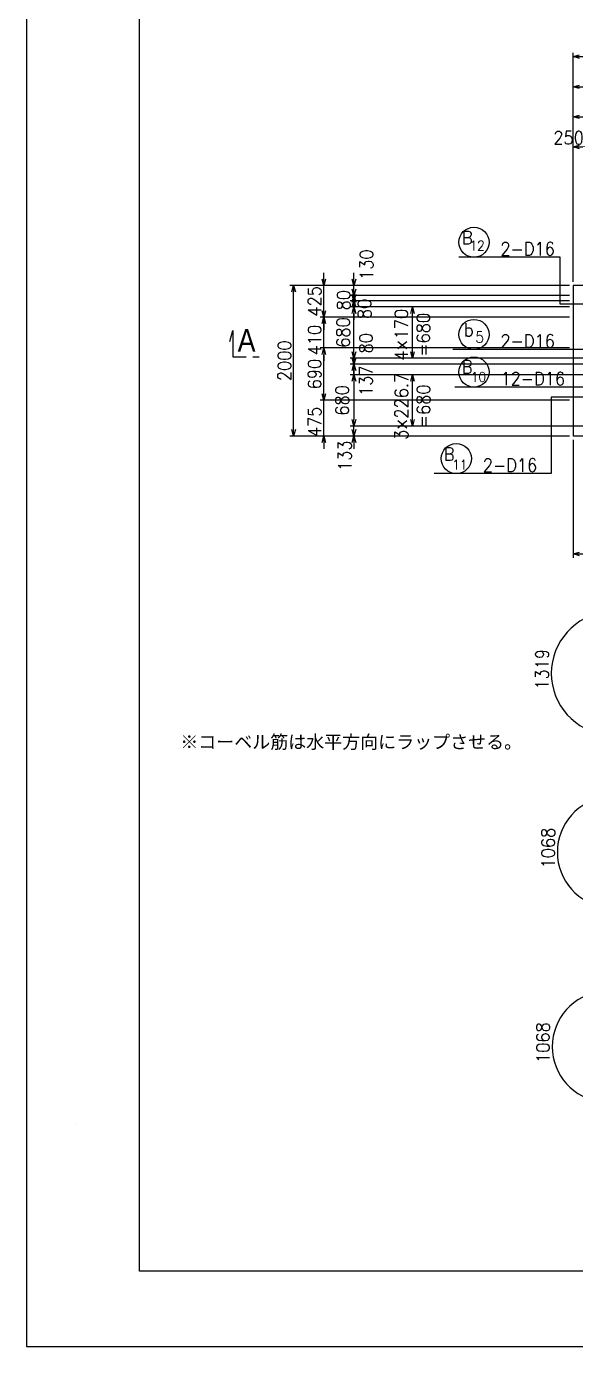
# Model space of a CAD drawing. Extents: x 22924 to 64974, y 77923 to 107623.
# Drawn here: x 22924 to 30211, y 77923 to 95461 of the extents above; entities that cross this region are included whole.
import ezdxf

# ---------------------------------------------------------------- set-up
doc = ezdxf.new("R2010")
doc.units = 0
doc.header["$LTSCALE"] = 300
doc.header["$MEASUREMENT"] = 0
doc.layers.get('0').update_dxf_attribs({"linetype": 'CONTINUOUS'})
doc.layers.get('DEFPOINTS').update_dxf_attribs({"linetype": 'CONTINUOUS'})
for name, color, linetype in [('-コーベル', 2, 'CONTINUOUS'), ('-寸法', 1, 'CONTINUOUS'), ('-引き出し横', 1, 'CONTINUOUS'), ('-引き出し縦', 1, 'CONTINUOUS'), ('-構造', 3, 'CONTINUOUS'), ('-記号', 2, 'CONTINUOUS'), ('枠', 3, 'CONTINUOUS'), ('鉄筋材料', 3, 'CONTINUOUS')]:
    doc.layers.add(name, color=color, linetype=linetype)
doc.styles.add('MS明朝', font='MS PMincho.ttf')
doc.styles.add('romans', font='ROMANS.shx', dxfattribs={"width": 0.9, "bigfont": 'EXTFONT.shx'})
doc.styles.add('ｽﾀｲﾙ1', font='ROMANS.shx', dxfattribs={"bigfont": 'EXTFONT.shx'})
doc.dimstyles.new('ST-50', dxfattribs={"dimscale": 50, "dimtxt": 3.5, "dimasz": 1.7, "dimexe": 1, "dimexo": 1, "dimgap": 1, "dimtad": 0, "dimdec": 0, "dimzin": 0, "dimdsep": 46, "dimtxsty": 'romans', "dimblk": 'OPEN30', "dimcen": 1, "dimdle": 3, "dimclrd": 1, "dimclre": 1, "dimclrt": 3, "dimaunit": 1, "dimadec": 0, "dimazin": 0, "dimtfac": 1, "dimtdec": 0, "dimtix": 1, "dimtmove": 2, "dimatfit": 3, "dimldrblk": 'OPEN30', "dimfxl": 0, "dimtvp": 0.7, "dimtolj": 1, "dimtzin": 0, "dimarcsym": 0})

# ---------------------------------------------------------------- blocks, each defined once
blk = doc.blocks.new('_Open30')
at = {"color": 0, "lineweight": -2}
for p, q in [((-1, 0.27), (0, 0)), ((0, 0), (-1, -0.27)), ((0, 0), (-1, 0))]:
    blk.add_line(p, q, dxfattribs=at)
blk = doc.blocks.new('*D15')
at = {"layer": '-寸法', "color": 1, "linetype": 'Continuous', "lineweight": -2}
for p, q in [((30179, 92069), (30179, 95109)), ((30264, 95059), (39294, 95059)), ((39379, 92069), (39379, 95109))]:
    blk.add_line(p, q, dxfattribs=at)
at = {"layer": 'DEFPOINTS', "color": 0, "linetype": 'Continuous'}
for p in [(39379, 95059), (30179, 92019), (39379, 92019)]:
    blk.add_point(p, dxfattribs=at)
at = {"layer": '-寸法', "color": 1, "linetype": 'Continuous', "lineweight": -2, "xscale": 85, "yscale": 85, "zscale": 85, "rotation": 180}
blk.add_blockref('_Open30', (30179, 95059), dxfattribs=at)
at = {"layer": '-寸法', "color": 1, "linetype": 'Continuous', "lineweight": -2, "xscale": 85, "yscale": 85, "zscale": 85}
blk.add_blockref('_Open30', (39379, 95059), dxfattribs=at)
at = {"layer": '-寸法', "color": 3, "linetype": 'Continuous', "insert": (34779, 95182), "char_height": 175, "attachment_point": 5, "style": 'romans'}
blk.add_mtext('\\A1;9200', dxfattribs=at)
blk = doc.blocks.new('*D23')
at = {"layer": '-コーベル', "color": 1, "linetype": 'Continuous', "lineweight": -2}
for p, q in [((30709, 87336), (30709, 87736)), ((30709, 86396), (30709, 85996))]:
    blk.add_line(p, q, dxfattribs=at)
blk.add_arc((30709, 86866), 820, 95.9419, 264.0581, dxfattribs=at)
at = {"layer": 'DEFPOINTS', "color": 0, "linetype": 'Continuous'}
for p in [(29998, 87276), (30709, 87286), (30709, 86866), (30709, 86446)]:
    blk.add_point(p, dxfattribs=at)
at = {"layer": '-コーベル', "color": 1, "linetype": 'Continuous', "lineweight": -2, "xscale": 85, "yscale": 85, "zscale": 85}
for p, rotation in [((30709, 87686), 2.970929463484438), ((30709, 86046), 357.0290705365156)]:
    blk.add_blockref('_Open30', p, dxfattribs=dict(at, rotation=rotation))
at = {"layer": '-コーベル', "color": 3, "linetype": 'Continuous', "insert": (29766, 86866), "char_height": 175, "attachment_point": 5, "rotation": 90, "style": 'romans'}
blk.add_mtext('\\A1; 1319', dxfattribs=at)
blk = doc.blocks.new('*D25')
at = {"layer": '-寸法', "color": 1, "linetype": 'Continuous', "lineweight": -2}
for p, q in [((30642, 82297), (30642, 82697)), ((30642, 81517), (30642, 81117))]:
    blk.add_line(p, q, dxfattribs=at)
blk.add_arc((30642, 81907), 740, 96.5849, 263.4151, dxfattribs=at)
at = {"layer": 'DEFPOINTS', "color": 0, "linetype": 'Continuous'}
for p in [(30001, 82277), (30642, 82247), (30642, 81907), (30642, 81567)]:
    blk.add_point(p, dxfattribs=at)
at = {"layer": '-寸法', "color": 1, "linetype": 'Continuous', "lineweight": -2, "xscale": 85, "yscale": 85, "zscale": 85}
for p, rotation in [((30642, 82647), 3.292447694511002), ((30642, 81167), 356.7075523054891)]:
    blk.add_blockref('_Open30', p, dxfattribs=dict(at, rotation=rotation))
at = {"layer": '-寸法', "color": 3, "linetype": 'Continuous', "insert": (29779, 81907), "char_height": 175, "attachment_point": 5, "rotation": 90, "style": 'romans'}
blk.add_mtext('\\A1; 1068', dxfattribs=at)
blk = doc.blocks.new('*D26')
at = {"layer": '-寸法', "color": 1, "linetype": 'Continuous', "lineweight": -2}
for p, q in [((30709, 84881), (30709, 85281)), ((30709, 84101), (30709, 83701))]:
    blk.add_line(p, q, dxfattribs=at)
blk.add_arc((30709, 84491), 740, 96.5849, 263.4151, dxfattribs=at)
at = {"layer": 'DEFPOINTS', "color": 0, "linetype": 'Continuous'}
for p in [(30068, 84861), (30709, 84831), (30709, 84491), (30709, 84151)]:
    blk.add_point(p, dxfattribs=at)
at = {"layer": '-寸法', "color": 1, "linetype": 'Continuous', "lineweight": -2, "xscale": 85, "yscale": 85, "zscale": 85}
for p, rotation in [((30709, 85231), 3.292447694511002), ((30709, 83751), 356.7075523054891)]:
    blk.add_blockref('_Open30', p, dxfattribs=dict(at, rotation=rotation))
at = {"layer": '-寸法', "color": 3, "linetype": 'Continuous', "insert": (29846, 84491), "char_height": 175, "attachment_point": 5, "rotation": 90, "style": 'romans'}
blk.add_mtext('\\A1; 1068', dxfattribs=at)
blk = doc.blocks.new('*D32')
at = {"layer": '-構造', "color": 1, "linetype": 'Continuous', "lineweight": -2}
for p, q in [((27270, 91139), (27270, 91224)), ((30659, 91054), (27220, 91054)), ((27270, 91054), (27270, 90974)), ((30659, 90974), (27220, 90974)), ((27270, 90889), (27270, 90804))]:
    blk.add_line(p, q, dxfattribs=at)
at = {"layer": 'DEFPOINTS', "color": 0, "linetype": 'Continuous'}
for p in [(30709, 91054), (27270, 90974), (30709, 90974)]:
    blk.add_point(p, dxfattribs=at)
at = {"layer": '-構造', "color": 1, "linetype": 'Continuous', "lineweight": -2, "xscale": 85, "yscale": 85, "zscale": 85}
for p, rotation in [((27270, 91054), 270), ((27270, 90974), 90)]:
    blk.add_blockref('_Open30', p, dxfattribs=dict(at, rotation=rotation))
at = {"layer": '-構造', "color": 3, "linetype": 'Continuous', "insert": (27429, 91251), "char_height": 175, "attachment_point": 5, "rotation": 90, "style": 'romans'}
blk.add_mtext('\\A1;80', dxfattribs=at)
blk = doc.blocks.new('*D33')
at = {"layer": '-構造', "color": 1, "linetype": 'Continuous', "lineweight": -2}
for p, q in [((30592, 90832), (27220, 90832)), ((27270, 90747), (27270, 90237)), ((30592, 90152), (27220, 90152))]:
    blk.add_line(p, q, dxfattribs=at)
at = {"layer": 'DEFPOINTS', "color": 0, "linetype": 'Continuous'}
for p in [(30642, 90832), (27270, 90152), (30642, 90152)]:
    blk.add_point(p, dxfattribs=at)
at = {"layer": '-構造', "color": 1, "linetype": 'Continuous', "lineweight": -2, "xscale": 85, "yscale": 85, "zscale": 85}
for p, rotation in [((27270, 90832), 90), ((27270, 90152), 270)]:
    blk.add_blockref('_Open30', p, dxfattribs=dict(at, rotation=rotation))
at = {"layer": '-構造', "color": 3, "linetype": 'Continuous', "insert": (27114, 90492), "char_height": 175, "attachment_point": 5, "rotation": 90, "style": 'romans'}
blk.add_mtext('\\A1;680', dxfattribs=at)
blk = doc.blocks.new('*D41')
at = {"layer": '-寸法', "color": 1, "linetype": 'Continuous', "lineweight": -2}
for p, q in [((30179, 92069), (30179, 93909)), ((30264, 93859), (30368, 93859)), ((30453, 92069), (30453, 93909))]:
    blk.add_line(p, q, dxfattribs=at)
at = {"layer": 'DEFPOINTS', "color": 0, "linetype": 'Continuous'}
for p in [(30453, 93859), (30179, 92019), (30453, 92019)]:
    blk.add_point(p, dxfattribs=at)
at = {"layer": '-寸法', "color": 1, "linetype": 'Continuous', "lineweight": -2, "xscale": 85, "yscale": 85, "zscale": 85, "rotation": 180}
blk.add_blockref('_Open30', (30179, 93859), dxfattribs=at)
at = {"layer": '-寸法', "color": 1, "linetype": 'Continuous', "lineweight": -2, "xscale": 85, "yscale": 85, "zscale": 85}
blk.add_blockref('_Open30', (30453, 93859), dxfattribs=at)
at = {"layer": '-寸法', "color": 3, "linetype": 'Continuous', "insert": (30118, 93982), "char_height": 175, "attachment_point": 5, "style": 'romans'}
blk.add_mtext('\\A1;250', dxfattribs=at)
blk = doc.blocks.new('*D42')
at = {"layer": '-寸法', "color": 1, "linetype": 'Continuous', "lineweight": -2}
for p, q in [((27270, 92104), (27270, 92189)), ((30129, 92019), (27220, 92019)), ((27270, 91884), (27270, 92019)), ((30129, 91884), (27220, 91884)), ((27270, 91799), (27270, 91714))]:
    blk.add_line(p, q, dxfattribs=at)
at = {"layer": 'DEFPOINTS', "color": 0, "linetype": 'Continuous'}
for p in [(27270, 92019), (30179, 92019), (30179, 91884)]:
    blk.add_point(p, dxfattribs=at)
at = {"layer": '-寸法', "color": 1, "linetype": 'Continuous', "lineweight": -2, "xscale": 85, "yscale": 85, "zscale": 85}
for p, rotation in [((27270, 92019), 270), ((27270, 91884), 90)]:
    blk.add_blockref('_Open30', p, dxfattribs=dict(at, rotation=rotation))
at = {"layer": '-寸法', "color": 3, "linetype": 'Continuous', "insert": (27436, 92295), "char_height": 175, "attachment_point": 5, "rotation": 90, "style": 'romans'}
blk.add_mtext('\\A1;130', dxfattribs=at)
blk = doc.blocks.new('*D43')
at = {"layer": '-寸法', "color": 1, "linetype": 'Continuous', "lineweight": -2}
for p, q in [((30129, 91734), (27996, 91734)), ((28046, 91139), (28046, 91649)), ((30129, 91054), (27996, 91054))]:
    blk.add_line(p, q, dxfattribs=at)
at = {"layer": 'DEFPOINTS', "color": 0, "linetype": 'Continuous'}
for p in [(28046, 91734), (30179, 91734), (30179, 91054)]:
    blk.add_point(p, dxfattribs=at)
at = {"layer": '-寸法', "color": 1, "linetype": 'Continuous', "lineweight": -2, "xscale": 85, "yscale": 85, "zscale": 85}
for p, rotation in [((28046, 91734), 90), ((28046, 91054), 270)]:
    blk.add_blockref('_Open30', p, dxfattribs=dict(at, rotation=rotation))
at = {"layer": '-寸法', "color": 3, "linetype": 'Continuous', "insert": (28045, 91364), "char_height": 175, "attachment_point": 5, "rotation": 90, "style": 'romans'}
blk.add_mtext('\\A1;4×170\\P=680', dxfattribs=at)
blk = doc.blocks.new('*D44')
at = {"layer": '-寸法', "color": 1, "linetype": 'Continuous', "lineweight": -2}
for p, q in [((30129, 91734), (27220, 91734)), ((27270, 91139), (27270, 91649)), ((30129, 91054), (27220, 91054))]:
    blk.add_line(p, q, dxfattribs=at)
at = {"layer": 'DEFPOINTS', "color": 0, "linetype": 'Continuous'}
for p in [(27270, 91734), (30179, 91734), (30179, 91054)]:
    blk.add_point(p, dxfattribs=at)
at = {"layer": '-寸法', "color": 1, "linetype": 'Continuous', "lineweight": -2, "xscale": 85, "yscale": 85, "zscale": 85}
for p, rotation in [((27270, 91734), 90), ((27270, 91054), 270)]:
    blk.add_blockref('_Open30', p, dxfattribs=dict(at, rotation=rotation))
at = {"layer": '-寸法', "color": 3, "linetype": 'Continuous', "insert": (27127, 91394), "char_height": 175, "attachment_point": 5, "rotation": 90, "style": 'romans'}
blk.add_mtext('\\A1;680', dxfattribs=at)
blk = doc.blocks.new('*D45')
at = {"layer": '-寸法', "color": 1, "linetype": 'Continuous', "lineweight": -2}
for p, q in [((26870, 91684), (26870, 91769)), ((30129, 91599), (26820, 91599)), ((26870, 91189), (26870, 91599)), ((30129, 91189), (26820, 91189)), ((26870, 91104), (26870, 91019))]:
    blk.add_line(p, q, dxfattribs=at)
at = {"layer": 'DEFPOINTS', "color": 0, "linetype": 'Continuous'}
for p in [(26870, 91599), (30179, 91599), (30179, 91189)]:
    blk.add_point(p, dxfattribs=at)
at = {"layer": '-寸法', "color": 1, "linetype": 'Continuous', "lineweight": -2, "xscale": 85, "yscale": 85, "zscale": 85}
for p, rotation in [((26870, 91599), 270), ((26870, 91189), 90)]:
    blk.add_blockref('_Open30', p, dxfattribs=dict(at, rotation=rotation))
at = {"layer": '-寸法', "color": 3, "linetype": 'Continuous', "insert": (26748, 91294), "char_height": 175, "attachment_point": 5, "rotation": 90, "style": 'romans'}
blk.add_mtext('\\A1;410', dxfattribs=at)
blk = doc.blocks.new('*D46')
at = {"layer": '-寸法', "color": 1, "linetype": 'Continuous', "lineweight": -2}
for p, q in [((30129, 91189), (26820, 91189)), ((26870, 90579), (26870, 91104)), ((30129, 90494), (26820, 90494))]:
    blk.add_line(p, q, dxfattribs=at)
at = {"layer": 'DEFPOINTS', "color": 0, "linetype": 'Continuous'}
for p in [(26870, 91189), (30179, 91189), (30179, 90494)]:
    blk.add_point(p, dxfattribs=at)
at = {"layer": '-寸法', "color": 1, "linetype": 'Continuous', "lineweight": -2, "xscale": 85, "yscale": 85, "zscale": 85}
for p, rotation in [((26870, 91189), 90), ((26870, 90494), 270)]:
    blk.add_blockref('_Open30', p, dxfattribs=dict(at, rotation=rotation))
at = {"layer": '-寸法', "color": 3, "linetype": 'Continuous', "insert": (26748, 90842), "char_height": 175, "attachment_point": 5, "rotation": 90, "style": 'romans'}
blk.add_mtext('\\A1;690', dxfattribs=at)
blk = doc.blocks.new('*D47')
at = {"layer": '-寸法', "color": 1, "linetype": 'Continuous', "lineweight": -2}
for p, q in [((27270, 91059), (27270, 91144)), ((30129, 90974), (27220, 90974)), ((27270, 90832), (27270, 90974)), ((30129, 90832), (27220, 90832)), ((27270, 90747), (27270, 90662))]:
    blk.add_line(p, q, dxfattribs=at)
at = {"layer": 'DEFPOINTS', "color": 0, "linetype": 'Continuous'}
for p in [(27270, 90974), (30179, 90974), (30179, 90832)]:
    blk.add_point(p, dxfattribs=at)
at = {"layer": '-寸法', "color": 1, "linetype": 'Continuous', "lineweight": -2, "xscale": 85, "yscale": 85, "zscale": 85}
for p, rotation in [((27270, 90974), 270), ((27270, 90832), 90)]:
    blk.add_blockref('_Open30', p, dxfattribs=dict(at, rotation=rotation))
at = {"layer": '-寸法', "color": 3, "linetype": 'Continuous', "insert": (27429, 90753), "char_height": 175, "attachment_point": 5, "rotation": 90, "style": 'romans'}
blk.add_mtext('\\A1;137', dxfattribs=at)
blk = doc.blocks.new('*D48')
at = {"layer": '-寸法', "color": 1, "linetype": 'Continuous', "lineweight": -2}
for p, q in [((30129, 90832), (27996, 90832)), ((28046, 90237), (28046, 90747)), ((30129, 90152), (27996, 90152))]:
    blk.add_line(p, q, dxfattribs=at)
at = {"layer": 'DEFPOINTS', "color": 0, "linetype": 'Continuous'}
for p in [(28046, 90832), (30179, 90832), (30179, 90152)]:
    blk.add_point(p, dxfattribs=at)
at = {"layer": '-寸法', "color": 1, "linetype": 'Continuous', "lineweight": -2, "xscale": 85, "yscale": 85, "zscale": 85}
for p, rotation in [((28046, 90832), 90), ((28046, 90152), 270)]:
    blk.add_blockref('_Open30', p, dxfattribs=dict(at, rotation=rotation))
at = {"layer": '-寸法', "color": 3, "linetype": 'Continuous', "insert": (28046, 90413), "char_height": 175, "attachment_point": 5, "rotation": 90, "style": 'romans'}
blk.add_mtext('\\A1;3×226.7\\P=680', dxfattribs=at)
blk = doc.blocks.new('*D49')
at = {"layer": '-寸法', "color": 1, "linetype": 'Continuous', "lineweight": -2}
for p, q in [((26870, 90579), (26870, 90664)), ((30129, 90494), (26820, 90494)), ((26870, 90019), (26870, 90494)), ((30129, 90019), (26820, 90019)), ((26870, 89934), (26870, 89849))]:
    blk.add_line(p, q, dxfattribs=at)
at = {"layer": 'DEFPOINTS', "color": 0, "linetype": 'Continuous'}
for p in [(26870, 90494), (30179, 90494), (30179, 90019)]:
    blk.add_point(p, dxfattribs=at)
at = {"layer": '-寸法', "color": 1, "linetype": 'Continuous', "lineweight": -2, "xscale": 85, "yscale": 85, "zscale": 85}
for p, rotation in [((26870, 90494), 270), ((26870, 90019), 90)]:
    blk.add_blockref('_Open30', p, dxfattribs=dict(at, rotation=rotation))
at = {"layer": '-寸法', "color": 3, "linetype": 'Continuous', "insert": (26748, 90207), "char_height": 175, "attachment_point": 5, "rotation": 90, "style": 'romans'}
blk.add_mtext('\\A1;475', dxfattribs=at)
blk = doc.blocks.new('*D50')
at = {"layer": '-寸法', "color": 1, "linetype": 'Continuous', "lineweight": -2}
for p, q in [((27270, 90104), (27270, 90189)), ((30129, 90019), (27220, 90019)), ((30129, 90019), (27220, 90019)), ((27270, 89934), (27270, 89849))]:
    blk.add_line(p, q, dxfattribs=at)
at = {"layer": 'DEFPOINTS', "color": 0, "linetype": 'Continuous'}
for p in [(27270, 90019), (30179, 90019), (30179, 90019)]:
    blk.add_point(p, dxfattribs=at)
at = {"layer": '-寸法', "color": 1, "linetype": 'Continuous', "lineweight": -2, "xscale": 85, "yscale": 85, "zscale": 85}
for rotation in [270, 90]:
    blk.add_blockref('_Open30', (27270, 90019), dxfattribs=dict(at, rotation=rotation))
at = {"layer": '-寸法', "color": 3, "linetype": 'Continuous', "insert": (27148, 89757), "char_height": 175, "attachment_point": 5, "rotation": 90, "style": 'romans'}
blk.add_mtext('\\A1;133', dxfattribs=at)
blk = doc.blocks.new('*D51')
at = {"layer": '-寸法', "color": 1, "linetype": 'Continuous', "lineweight": -2}
for p, q in [((27270, 91969), (27270, 92054)), ((30129, 91884), (27220, 91884)), ((30129, 91814), (27220, 91814)), ((27270, 91814), (27270, 91884)), ((27270, 91729), (27270, 91644))]:
    blk.add_line(p, q, dxfattribs=at)
at = {"layer": 'DEFPOINTS', "color": 0, "linetype": 'Continuous'}
for p in [(27270, 91884), (30179, 91884), (30179, 91814)]:
    blk.add_point(p, dxfattribs=at)
at = {"layer": '-寸法', "color": 1, "linetype": 'Continuous', "lineweight": -2, "xscale": 85, "yscale": 85, "zscale": 85}
for p, rotation in [((27270, 91884), 270), ((27270, 91814), 90)]:
    blk.add_blockref('_Open30', p, dxfattribs=dict(at, rotation=rotation))
at = {"layer": '-寸法', "color": 3, "linetype": 'Continuous', "insert": (27133, 91824), "char_height": 175, "attachment_point": 5, "rotation": 90, "style": 'romans'}
blk.add_mtext('\\A1;80', dxfattribs=at)
blk = doc.blocks.new('*D52')
at = {"layer": '-寸法', "color": 1, "linetype": 'Continuous', "lineweight": -2}
for p, q in [((27270, 91899), (27270, 91984)), ((30129, 91814), (27220, 91814)), ((30129, 91734), (27220, 91734)), ((27270, 91734), (27270, 91814)), ((27270, 91649), (27270, 91564))]:
    blk.add_line(p, q, dxfattribs=at)
at = {"layer": 'DEFPOINTS', "color": 0, "linetype": 'Continuous'}
for p in [(27270, 91814), (30179, 91814), (30179, 91734)]:
    blk.add_point(p, dxfattribs=at)
at = {"layer": '-寸法', "color": 1, "linetype": 'Continuous', "lineweight": -2, "xscale": 85, "yscale": 85, "zscale": 85}
for p, rotation in [((27270, 91814), 270), ((27270, 91734), 90)]:
    blk.add_blockref('_Open30', p, dxfattribs=dict(at, rotation=rotation))
at = {"layer": '-寸法', "color": 3, "linetype": 'Continuous', "insert": (27411, 91708), "char_height": 175, "attachment_point": 5, "rotation": 90, "style": 'romans'}
blk.add_mtext('\\A1;80', dxfattribs=at)
blk = doc.blocks.new('*D53')
at = {"layer": '-寸法', "color": 1, "linetype": 'Continuous', "lineweight": -2}
for p, q in [((26870, 92104), (26870, 92189)), ((30129, 92019), (26820, 92019)), ((26870, 91599), (26870, 92019)), ((30129, 91599), (26820, 91599)), ((26870, 91514), (26870, 91429))]:
    blk.add_line(p, q, dxfattribs=at)
at = {"layer": 'DEFPOINTS', "color": 0, "linetype": 'Continuous'}
for p in [(26870, 92019), (30179, 92019), (30179, 91599)]:
    blk.add_point(p, dxfattribs=at)
at = {"layer": '-寸法', "color": 1, "linetype": 'Continuous', "lineweight": -2, "xscale": 85, "yscale": 85, "zscale": 85}
for p, rotation in [((26870, 92019), 270), ((26870, 91599), 90)]:
    blk.add_blockref('_Open30', p, dxfattribs=dict(at, rotation=rotation))
at = {"layer": '-寸法', "color": 3, "linetype": 'Continuous', "insert": (26748, 91809), "char_height": 175, "attachment_point": 5, "rotation": 90, "style": 'romans'}
blk.add_mtext('\\A1;425', dxfattribs=at)
blk = doc.blocks.new('*D55')
at = {"layer": '-寸法', "color": 1, "linetype": 'Continuous', "lineweight": -2}
for p, q in [((30129, 92019), (26420, 92019)), ((26470, 90104), (26470, 91934)), ((30129, 90019), (26420, 90019))]:
    blk.add_line(p, q, dxfattribs=at)
at = {"layer": 'DEFPOINTS', "color": 0, "linetype": 'Continuous'}
for p in [(26470, 92019), (30179, 92019), (30179, 90019)]:
    blk.add_point(p, dxfattribs=at)
at = {"layer": '-寸法', "color": 1, "linetype": 'Continuous', "lineweight": -2, "xscale": 85, "yscale": 85, "zscale": 85}
for p, rotation in [((26470, 92019), 90), ((26470, 90019), 270)]:
    blk.add_blockref('_Open30', p, dxfattribs=dict(at, rotation=rotation))
at = {"layer": '-寸法', "color": 3, "linetype": 'Continuous', "insert": (26348, 91019), "char_height": 175, "attachment_point": 5, "rotation": 90, "style": 'romans'}
blk.add_mtext('\\A1;2000', dxfattribs=at)
blk = doc.blocks.new('*D57')
at = {"layer": '-寸法', "color": 1, "linetype": 'Continuous', "lineweight": -2}
for p, q in [((30179, 89969), (30179, 88402)), ((33279, 89969), (33279, 88402)), ((30264, 88452), (33194, 88452))]:
    blk.add_line(p, q, dxfattribs=at)
at = {"layer": 'DEFPOINTS', "color": 0, "linetype": 'Continuous'}
for p in [(30179, 90019), (33279, 90019), (33279, 88452)]:
    blk.add_point(p, dxfattribs=at)
at = {"layer": '-寸法', "color": 1, "linetype": 'Continuous', "lineweight": -2, "xscale": 85, "yscale": 85, "zscale": 85, "rotation": 180}
blk.add_blockref('_Open30', (30179, 88452), dxfattribs=at)
at = {"layer": '-寸法', "color": 1, "linetype": 'Continuous', "lineweight": -2, "xscale": 85, "yscale": 85, "zscale": 85}
blk.add_blockref('_Open30', (33279, 88452), dxfattribs=at)
at = {"layer": '-寸法', "color": 3, "linetype": 'Continuous', "insert": (31729, 88575), "char_height": 175, "attachment_point": 5, "style": 'romans'}
blk.add_mtext('\\A1;3100', dxfattribs=at)
blk = doc.blocks.new('*D58')
at = {"layer": '-寸法', "color": 1, "linetype": 'Continuous', "lineweight": -2}
for p, q in [((30179, 92069), (30179, 94309)), ((30264, 94259), (31836, 94259)), ((31921, 92069), (31921, 94309))]:
    blk.add_line(p, q, dxfattribs=at)
at = {"layer": 'DEFPOINTS', "color": 0, "linetype": 'Continuous'}
for p in [(31921, 94259), (30179, 92019), (31921, 92019)]:
    blk.add_point(p, dxfattribs=at)
at = {"layer": '-寸法', "color": 1, "linetype": 'Continuous', "lineweight": -2, "xscale": 85, "yscale": 85, "zscale": 85, "rotation": 180}
blk.add_blockref('_Open30', (30179, 94259), dxfattribs=at)
at = {"layer": '-寸法', "color": 1, "linetype": 'Continuous', "lineweight": -2, "xscale": 85, "yscale": 85, "zscale": 85}
blk.add_blockref('_Open30', (31921, 94259), dxfattribs=at)
at = {"layer": '-寸法', "color": 3, "linetype": 'Continuous', "insert": (31050, 94382), "char_height": 175, "attachment_point": 5, "style": 'romans'}
blk.add_mtext('\\A1;1745', dxfattribs=at)
blk = doc.blocks.new('*D59')
at = {"layer": '-寸法', "color": 1, "linetype": 'Continuous', "lineweight": -2}
for p, q in [((30179, 92069), (30179, 94709)), ((32529, 92119), (32529, 94709)), ((30264, 94659), (32444, 94659))]:
    blk.add_line(p, q, dxfattribs=at)
at = {"layer": 'DEFPOINTS', "color": 0, "linetype": 'Continuous'}
for p in [(32529, 94659), (30179, 92019), (32529, 92069)]:
    blk.add_point(p, dxfattribs=at)
at = {"layer": '-寸法', "color": 1, "linetype": 'Continuous', "lineweight": -2, "xscale": 85, "yscale": 85, "zscale": 85, "rotation": 180}
blk.add_blockref('_Open30', (30179, 94659), dxfattribs=at)
at = {"layer": '-寸法', "color": 1, "linetype": 'Continuous', "lineweight": -2, "xscale": 85, "yscale": 85, "zscale": 85}
blk.add_blockref('_Open30', (32529, 94659), dxfattribs=at)
at = {"layer": '-寸法', "color": 3, "linetype": 'Continuous', "insert": (31354, 94782), "char_height": 175, "attachment_point": 5, "style": 'romans'}
blk.add_mtext('\\A1;2350', dxfattribs=at)

msp = doc.modelspace()

# ---------------------------------------------------------------- linework, layer by layer
at = {"layer": '-引き出し横', "color": 1, "linetype": 'Continuous'}
for p, q in [((30004.9, 92393.5), (28660.6, 92393.5)), ((30004.9, 91772.5), (30004.9, 92393.5)), ((30602.9, 91168.8), (28584.2, 91168.8)), ((29886.8, 90536.6), (29887.3, 89519.4)), ((29887.3, 89519.4), (28333.1, 89519.4))]:
    msp.add_line(p, q, dxfattribs=at)
at = {"layer": '-引き出し横', "color": 1, "linetype": 'Continuous', "flags": 128}
for points in [[(34928.5, 91772.5), (30004.9, 91772.5)], [(32528.5, 90668.6), (28609.5, 90668.6)], [(34928.5, 90536.6), (29886.8, 90536.6)]]:
    msp.add_lwpolyline(points, dxfattribs=at)
at = {"layer": '-引き出し横', "linetype": 'Continuous'}
for centre in [(28862.2, 92593.5), (28862.2, 91368.8), (28862.2, 90868.6), (28628, 89719.4)]:
    msp.add_circle(centre, 200, dxfattribs=at)
at = {"layer": '-構造', "color": 3, "linetype": 'Continuous'}
for p, q in [((39378.5, 92019.4), (30178.5, 92019.4)), ((30178.5, 92019.4), (30178.5, 90019.4)), ((39378.5, 90019.4), (30178.5, 90019.4))]:
    msp.add_line(p, q, dxfattribs=at)
at = {"layer": '-記号'}
for p, q in [((25663.7, 91069.4), (25838.7, 91069.4)), ((25926.2, 91069.4), (26013.7, 91069.4))]:
    msp.add_line(p, q, dxfattribs=at)
at = {"layer": '-記号', "flags": 128}
msp.add_lwpolyline([(25624.9, 91274.5), (25663.7, 91419.4), (25663.7, 91069.4)], dxfattribs=at)
at = {"layer": '枠', "color": 1, "linetype": 'Continuous', "flags": 128}
msp.add_lwpolyline([(22924.1, 107622.8), (22924.1, 77922.8), (64974.1, 77922.8), (64974.1, 107622.8), (22924.1, 107622.8)], dxfattribs=at)
at = {"layer": '枠', "color": 2, "linetype": 'Continuous', "flags": 128}
msp.add_lwpolyline([(24424.1, 78922.8), (24424.1, 106622.8), (63974.1, 106622.8), (63974.1, 78922.8), (24424.1, 78922.8)], dxfattribs=at)

# ---------------------------------------------------------------- texts
at = {"layer": '-引き出し横', "color": 3, "style": 'ｽﾀｲﾙ1', "width": 0.9}
for s, height, p in [('B', 175, (28703.3, 92566.4)), ('2-D16', 175, (29214.1, 92418.5)), ('b', 175, (28729.2, 91341.7)), ('5', 150, (28880.3, 91259.4)), ('2-D16', 175, (29214.1, 91193.8)), ('B', 175, (28700.3, 90849.7)), ('12-D16', 175, (29214.1, 90693.6)), ('B', 175, (28461.2, 89692.3)), ('2-D16', 175, (28979.9, 89544.4))]:
    msp.add_text(s, height=height, dxfattribs=at).set_placement(p)
at = {"layer": '-引き出し縦', "linetype": 'Continuous', "insert": (23572.3, 80878.4), "char_height": 0.18, "width": 0.243, "attachment_point": 1, "style": 'romans'}
msp.add_mtext('19', dxfattribs=at)
msp.add_mtext('19', dxfattribs=at)
msp.add_mtext('19', dxfattribs=at)
msp.add_mtext('19', dxfattribs=at)
at = {"layer": '-記号', "style": 'MS明朝', "width": 0.9}
msp.add_text('A', height=300, dxfattribs=at).set_placement((25727.8, 91139.8))
at = {"layer": '鉄筋材料', "color": 3, "style": 'ｽﾀｲﾙ1', "width": 0.9}
for s, p in [('12', (28804.4, 92484.1)), ('10', (28822.6, 90738.5)), ('11', (28574.3, 89572.9))]:
    msp.add_text(s, height=130, dxfattribs=at).set_placement(p)
at = {"layer": '鉄筋材料', "style": 'MS明朝'}
msp.add_text('※コーベル筋は水平方向にラップさせる。', height=175, dxfattribs=at).set_placement((24965.7, 85867.7))

# ---------------------------------------------------------------- dimensions: what is measured, and where the dimension line sits
at = {"layer": '-コーベル', "linetype": 'Continuous'}
dim = msp.add_angular_dim_3p(base=(29998.4, 87275.6), center=(30708.5, 86865.6), p1=(30708.5, 87285.6), p2=(30708.5, 86445.6), text=' 1319', dimstyle='ST-50', dxfattribs=at)
dim.commit()
dim.dimension.update_dxf_attribs({"geometry": '*D23', "text_midpoint": (29766, 86865.6)})
at = {"layer": '-寸法', "linetype": 'Continuous'}
for base, p1, p2, picture, middle in [((39378.5, 95059.4), (30178.5, 92019.4), (39378.5, 92019.4), '*D15', (34778.5, 95181.9)), ((32528.5, 94659.4), (30178.5, 92019.4), (32528.5, 92069.4), '*D59', (31353.5, 94781.9)), ((33278.5, 88452.3), (30178.5, 90019.4), (33278.5, 90019.4), '*D57', (31728.5, 88574.8))]:
    dim = msp.add_linear_dim(base=base, p1=p1, p2=p2, dimstyle='ST-50', dxfattribs=at)
    dim.commit()
    dim.dimension.update_dxf_attribs({"geometry": picture, "text_midpoint": middle})
dim = msp.add_linear_dim(base=(31920.6, 94259.4), p1=(30178.5, 92019.4), p2=(31920.6, 92019.4), text='1745', dimstyle='ST-50', dxfattribs=at)
dim.commit()
dim.dimension.update_dxf_attribs({"geometry": '*D58', "text_midpoint": (31049.5, 94381.9)})
dim = msp.add_linear_dim(base=(30452.9, 93859.4), p1=(30178.5, 92019.4), p2=(30452.9, 92019.4), text='250', dimstyle='ST-50', dxfattribs=at)
dim.commit()
dim.dimension.update_dxf_attribs({"geometry": '*D41', "text_midpoint": (30117.6, 93981.9), "dimtype": 160})
for base, p1, p2, text, picture, middle in [((27270.4, 92019.4), (30178.5, 91884.4), (30178.5, 92019.4), '130', '*D42', (27435.7, 92294.9)), ((27270.4, 91884.4), (30178.5, 91814.5), (30178.5, 91884.4), '80', '*D51', (27133, 91824.4)), ((28046.4, 91734.5), (30178.5, 91054.5), (30178.5, 91734.5), '4×170\\P=<>', '*D43', (28045, 91364.5)), ((27270.4, 90974.5), (30178.5, 90832.2), (30178.5, 90974.5), '137', '*D47', (27429.4, 90753.4)), ((28046.4, 90832.2), (30178.5, 90152.4), (30178.5, 90832.2), '3×226.7\\P=680', '*D48', (28046.4, 90413.2)), ((27270.4, 90019.4), (30178.5, 90019.4), (30178.5, 90019.4), '133', '*D50', (27147.9, 89757.1))]:
    dim = msp.add_linear_dim(base=base, p1=p1, p2=p2, angle=90, text=text, dimstyle='ST-50', dxfattribs=at)
    dim.commit()
    dim.dimension.update_dxf_attribs({"geometry": picture, "text_midpoint": middle, "dimtype": 160})
for base, p1, p2, text, picture, middle in [((26870.4, 92019.4), (30178.5, 91599.5), (30178.5, 92019.4), '425', '*D53', (26747.9, 91809.5)), ((26870.4, 91189.5), (30178.5, 90494.4), (30178.5, 91189.5), '690', '*D46', (26747.9, 90842))]:
    dim = msp.add_linear_dim(base=base, p1=p1, p2=p2, angle=90, text=text, dimstyle='ST-50', dxfattribs=at)
    dim.commit()
    dim.dimension.update_dxf_attribs({"geometry": picture, "text_midpoint": middle})
dim = msp.add_linear_dim(base=(26470.4, 92019.4), p1=(30178.5, 90019.4), p2=(30178.5, 92019.4), angle=90, dimstyle='ST-50', dxfattribs=at)
dim.commit()
dim.dimension.update_dxf_attribs({"geometry": '*D55', "text_midpoint": (26347.9, 91019.4)})
for base, p1, p2, picture, middle in [((27270.4, 91814.5), (30178.5, 91734.5), (30178.5, 91814.5), '*D52', (27410.5, 91707.7)), ((26870.4, 91599.5), (30178.5, 91189.5), (30178.5, 91599.5), '*D45', (26747.9, 91294.5)), ((27270.4, 91734.5), (30178.5, 91054.5), (30178.5, 91734.5), '*D44', (27126.7, 91394.5)), ((26870.4, 90494.4), (30178.5, 90019.4), (30178.5, 90494.4), '*D49', (26747.9, 90206.9))]:
    dim = msp.add_linear_dim(base=base, p1=p1, p2=p2, angle=90, dimstyle='ST-50', dxfattribs=at)
    dim.commit()
    dim.dimension.update_dxf_attribs({"geometry": picture, "text_midpoint": middle, "dimtype": 160})
for base, center, p1, p2, picture, middle in [((30067.7, 84861.2), (30708.5, 84491.2), (30708.5, 84831.2), (30708.5, 84151.2), '*D26', (29846, 84491.2)), ((30000.7, 82276.8), (30641.5, 81906.8), (30641.5, 82246.8), (30641.5, 81566.8), '*D25', (29779, 81906.8))]:
    dim = msp.add_angular_dim_3p(base=base, center=center, p1=p1, p2=p2, text=' 1068', dimstyle='ST-50', dxfattribs=at)
    dim.commit()
    dim.dimension.update_dxf_attribs({"geometry": picture, "text_midpoint": middle})
at = {"layer": '-構造', "linetype": 'Continuous'}
for base, p1, p2, picture, middle in [((27270.4, 90974.5), (30708.5, 91054.5), (30708.5, 90974.5), '*D32', (27429.5, 91251.1)), ((27270.4, 90152.4), (30641.5, 90832.4), (30641.5, 90152.4), '*D33', (27114.1, 90492.4))]:
    dim = msp.add_linear_dim(base=base, p1=p1, p2=p2, angle=90, dimstyle='ST-50', dxfattribs=at)
    dim.commit()
    dim.dimension.update_dxf_attribs({"geometry": picture, "text_midpoint": middle, "dimtype": 160})

doc.saveas('drawing.dxf')
